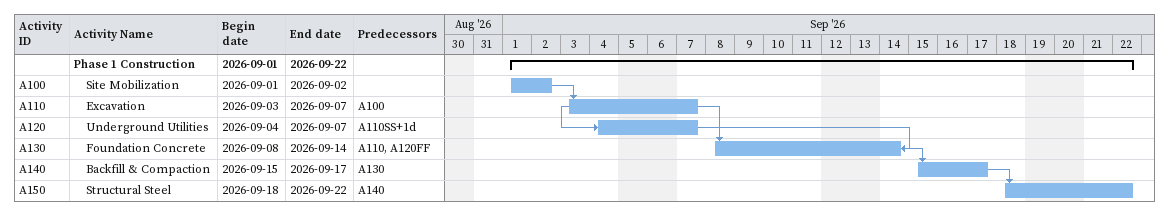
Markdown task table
| ID | Level | Task | Start | Finish | Predecessors |
|---|---|---|---|---|---|
|  | 1 | **Phase 1 Construction** | 2026-09-01 | 2026-09-22 |  |
| A100 | 2 | Site Mobilization | 2026-09-01 | 2026-09-02 |  |
| A110 | 2 | Excavation | 2026-09-03 | 2026-09-07 | A100 |
| A120 | 2 | Underground Utilities | 2026-09-04 | 2026-09-07 | A110SS+1d |
| A130 | 2 | Foundation Concrete | 2026-09-08 | 2026-09-14 | A110, A120FF |
| A140 | 2 | Backfill & Compaction | 2026-09-15 | 2026-09-17 | A130 |
| A150 | 2 | Structural Steel | 2026-09-18 | 2026-09-22 | A140 |
